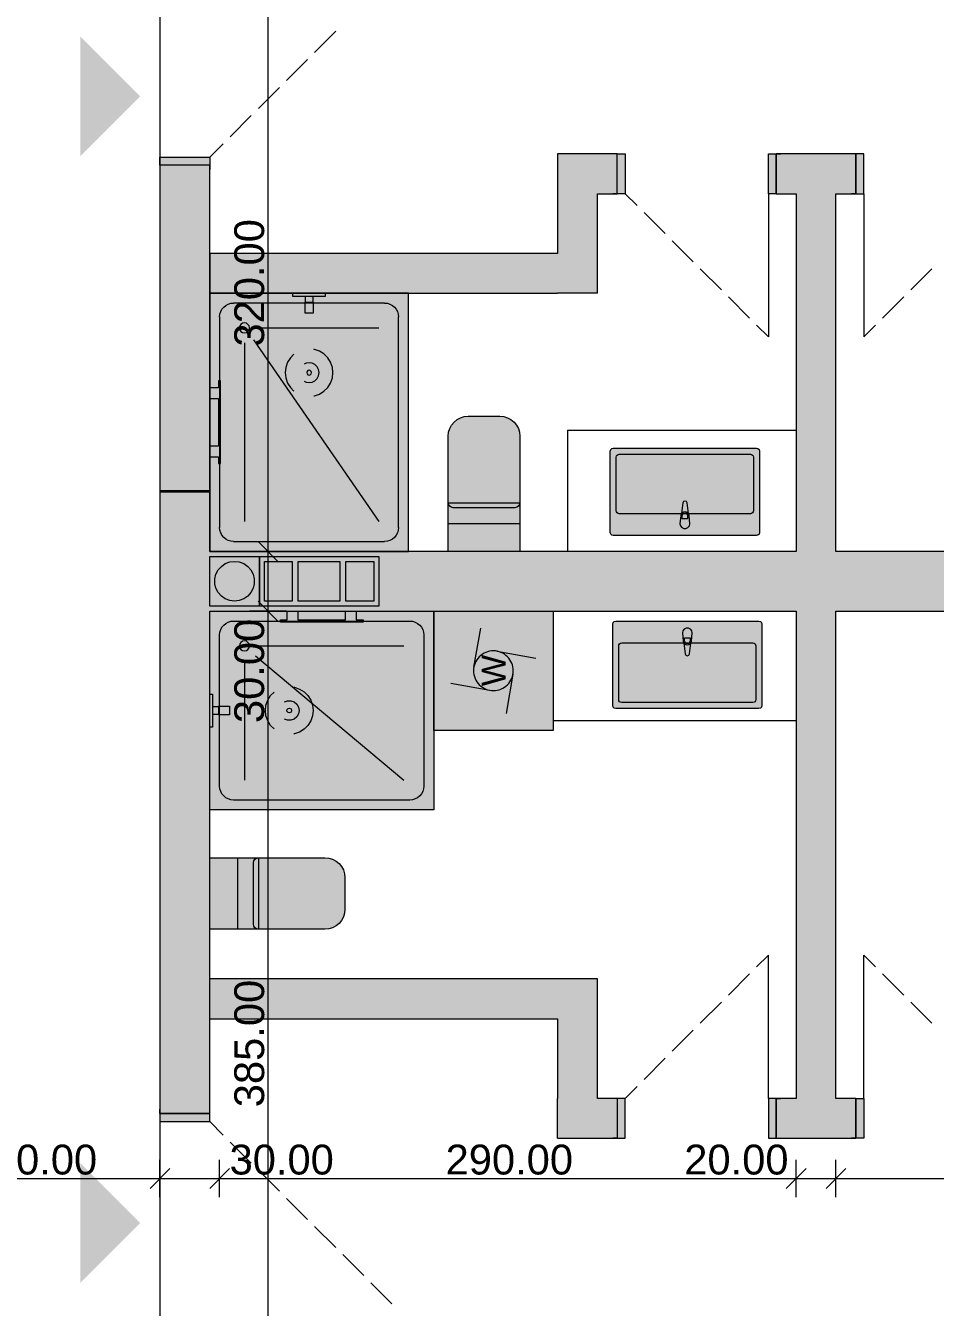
# Model space of a CAD drawing. Header units: millimetres. Extents: x 5493291 to 5652041, y -5155064 to -5098765.
# Drawn here: x 5528928 to 5533504, y -5128443 to -5121997 of the extents above; entities that cross this region are included whole.
import ezdxf

# ---------------------------------------------------------------- set-up
doc = ezdxf.new("R2010")
doc.units = ezdxf.units.MM
doc.header["$MEASUREMENT"] = 0
doc.layers.add('Drawing & Figure', color=7, linetype='Continuous')
doc.layers.add('Drawing & Figure_Pen_No__1', color=7, linetype='Continuous', lineweight=13)
doc.layers.add('Drawing & Figure_Pen_No__101', color=252, linetype='Continuous', lineweight=13)
for name, color, linetype, lineweight, true_color in [('Drawing & Figure_Pen_No__105', 7, 'Continuous', 13, 0xcae6ff), ('Drawing & Figure_Pen_No__145', 7, 'Continuous', 13, 0x0077b0), ('Drawing & Figure_Pen_No__181', 7, 'Continuous', 5, 0x282828), ('Drawing & Figure_Pen_No__61', 7, 'Continuous', 13, 0x6a6a6a)]:
    doc.layers.add(name, color=color, linetype=linetype, lineweight=lineweight, true_color=true_color)
doc.styles.add('GENERATED_STYLE_2', font='arial.ttf')

msp = doc.modelspace()

# ---------------------------------------------------------------- hatches: boundary and pattern name
at = {"layer": 'Drawing & Figure', "linetype": 'Continuous', "lineweight": 0, "true_color": 0x7f7f7f}
msp.add_hatch(color=8, dxfattribs=at).paths.add_polyline_path([(5529853.7, -5122699.4), (5529603.7, -5122699.4), (5529603.7, -5124341.6), (5529853.7, -5124341.6)])
at = {"layer": 'Drawing & Figure', "linetype": 'Continuous', "lineweight": 20}
h = msp.add_hatch(color=6, dxfattribs=at)
h.paths.add_polyline_path([(5529853.7, -5124686.6), (5529853.7, -5124896.6), (5529853.7, -5124916.6), (5530103.7, -5124916.6), (5530103.7, -5124666.6), (5529853.7, -5124666.6)])
h.paths.add_polyline_path([(5529879.5, -5124803.7), (5529879.5, -5124779.6), (5529885.2, -5124756.2), (5529896.4, -5124734.8), (5529912.4, -5124716.8), (5529932.3, -5124703.1), (5529954.8, -5124694.5), (5529978.7, -5124691.6), (5530002.7, -5124694.5), (5530025.2, -5124703.1), (5530045, -5124716.8), (5530061, -5124734.8), (5530072.2, -5124756.2), (5530078, -5124779.6), (5530078, -5124803.7), (5530072.2, -5124827.1), (5530061, -5124848.4), (5530045, -5124866.5), (5530025.2, -5124880.1), (5530002.7, -5124888.7), (5529978.7, -5124891.6), (5529954.8, -5124888.7), (5529932.3, -5124880.1), (5529912.4, -5124866.5), (5529896.4, -5124848.4), (5529885.2, -5124827.1)], flags=0)
h = msp.add_hatch(color=6, dxfattribs=at)
h.paths.add_polyline_path([(5530103.7, -5124666.6), (5530103.7, -5124916.6), (5530703.7, -5124916.6), (5530703.7, -5124666.6), (5530533.7, -5124666.6)])
h.paths.add_polyline_path([(5530128.7, -5124691.6), (5530268.7, -5124691.6), (5530268.7, -5124891.6), (5530128.7, -5124891.6)], flags=0)
h.paths.add_polyline_path([(5530508.8, -5124891.6), (5530298.7, -5124891.6), (5530298.7, -5124691.6), (5530508.8, -5124691.6)], flags=0)
h.paths.add_polyline_path([(5530678.7, -5124891.6), (5530538.8, -5124891.6), (5530538.8, -5124691.6), (5530678.7, -5124691.6)], flags=0)
at = {"layer": 'Drawing & Figure_Pen_No__1', "linetype": 'Continuous', "lineweight": 0, "true_color": 0x000000}
for points in [[(5529203.7, -5122053.1), (5529203.7, -5122653.2), (5529503.7, -5122353.2)], [(5529203.7, -5127718.6), (5529203.7, -5128318.6), (5529503.7, -5128018.6)]]:
    msp.add_hatch(color=18, dxfattribs=at).paths.add_polyline_path(points)
at = {"layer": 'Drawing & Figure_Pen_No__1', "linetype": 'Continuous', "lineweight": 0, "true_color": 0xffffff}
for points in [[(5531803.8, -5122842.5), (5531603.8, -5122642.5), (5531603.8, -5122842.5)], [(5531603.8, -5122642.5), (5531803.8, -5122842.5), (5531803.8, -5122642.5)], [(5531803.8, -5122842.5), (5531903.8, -5122842.5), (5531903.8, -5122642.5), (5531803.8, -5122642.5)], [(5531903.8, -5122642.5), (5531903.8, -5122842.5), (5531943.8, -5122842.5), (5531943.8, -5122642.5)], [(5532703.8, -5122842.5), (5532703.8, -5122642.5), (5532663.8, -5122642.5), (5532663.8, -5122842.5)], [(5532703.8, -5122842.5), (5533103.8, -5122842.5), (5533103.8, -5122642.5), (5532703.8, -5122642.5)], [(5533103.8, -5122842.5), (5533143.8, -5122842.5), (5533143.8, -5122642.5), (5533103.8, -5122642.5)], [(5529603.7, -5122699.4), (5529853.7, -5122699.4), (5529853.7, -5122659.4), (5529603.7, -5122659.4)], [(5531803.8, -5123142.5), (5531803.8, -5122842.5), (5531603.8, -5122842.5), (5531603.8, -5123142.5)], [(5532803.8, -5122842.5), (5532803.8, -5124641.6), (5533003.8, -5124641.6), (5533003.8, -5122842.5)], [(5531603.8, -5123142.5), (5529853.7, -5123142.5), (5529853.7, -5123342.5), (5531603.8, -5123342.5)], [(5531603.8, -5123142.5), (5531603.8, -5123342.5), (5531803.8, -5123342.5)], [(5531803.8, -5123142.5), (5531603.8, -5123142.5), (5531803.8, -5123342.5)], [(5529853.7, -5123342.5), (5529853.7, -5124641.6), (5530853.8, -5124641.6), (5530853.8, -5123342.5)], [(5530270.7, -5123342.5), (5530270.7, -5123357.5), (5530333.7, -5123357.5), (5530333.7, -5123387.5), (5530331.8, -5123387.5), (5530331.8, -5123442.5), (5530375.7, -5123442.5), (5530375.7, -5123387.5), (5530373.7, -5123387.5), (5530373.7, -5123357.5), (5530436.7, -5123357.5), (5530436.7, -5123342.5)], [(5529908.8, -5124200), (5529908.8, -5123784), (5529897.7, -5123784), (5529897.7, -5123819), (5529853.7, -5123819), (5529853.7, -5123872.1), (5529897.7, -5123872.1), (5529897.7, -5124112.1), (5529853.7, -5124112.1), (5529853.7, -5124165.1), (5529897.7, -5124165.1), (5529897.7, -5124200)], [(5531313.8, -5123961.6), (5531153.8, -5123961.6), (5531134.3, -5123963.5), (5531115.5, -5123969.2), (5531098.2, -5123978.4), (5531083.1, -5123990.9), (5531070.6, -5124006), (5531061.4, -5124023.3), (5531055.7, -5124042.1), (5531053.8, -5124061.6), (5531053.8, -5124641.6), (5531413.8, -5124641.6), (5531413.8, -5124061.6), (5531411.9, -5124042.1), (5531406.2, -5124023.3), (5531396.9, -5124006), (5531384.5, -5123990.9), (5531369.3, -5123978.4), (5531352, -5123969.2), (5531333.3, -5123963.5)], [(5532603.9, -5124562.3), (5532611.4, -5124560.3), (5532616.9, -5124554.8), (5532618.9, -5124547.2), (5532618.9, -5124137.3), (5532616.9, -5124129.8), (5532611.4, -5124124.2), (5532603.9, -5124122.3), (5531883.9, -5124122.3), (5531876.4, -5124124.2), (5531870.9, -5124129.8), (5531868.9, -5124137.3), (5531868.9, -5124547.2), (5531870.9, -5124554.8), (5531876.4, -5124560.3), (5531883.9, -5124562.3)], [(5529603.7, -5124337), (5529603.7, -5127468.6), (5529853.7, -5127468.6), (5529853.7, -5124337)], [(5532268.9, -5124502.3), (5532264.9, -5124460.3), (5532261.6, -5124450.8), (5532255, -5124397.8), (5532251.3, -5124390.8), (5532243.9, -5124388), (5532236.5, -5124390.8), (5532232.8, -5124397.8), (5532226.1, -5124450.8), (5532222.9, -5124460.3), (5532218.9, -5124502.3), (5532221.4, -5124513.1), (5532228.3, -5124521.8), (5532238.3, -5124526.6), (5532249.5, -5124526.6), (5532259.5, -5124521.8), (5532266.4, -5124513.1)], [(5534457.2, -5124941.6), (5534457.2, -5124641.6), (5529853.7, -5124641.6), (5529853.7, -5124941.6)], [(5529853.7, -5124941.6), (5529853.7, -5125941.6), (5530980.7, -5125941.6), (5530980.7, -5124941.6)], [(5530625.2, -5124996.6), (5530625.2, -5124985.6), (5530590.2, -5124985.6), (5530590.2, -5124941.6), (5530537.2, -5124941.6), (5530537.2, -5124985.6), (5530297.2, -5124985.6), (5530297.2, -5124941.6), (5530244.2, -5124941.6), (5530244.2, -5124985.6), (5530209.2, -5124985.6), (5530209.2, -5124996.6)], [(5530980.7, -5124941.6), (5530980.7, -5125541.6), (5531580.7, -5125541.6), (5531580.7, -5124941.6)], [(5533003.8, -5127391.9), (5533003.8, -5124941.6), (5532803.8, -5124941.6), (5532803.8, -5127391.9)], [(5531896, -5124991.6), (5531888.6, -5124993.6), (5531883, -5124999.1), (5531881.1, -5125006.6), (5531881.1, -5125416.6), (5531883, -5125424.1), (5531888.6, -5125429.6), (5531896, -5125431.6), (5532616.1, -5125431.6), (5532623.6, -5125429.6), (5532629.1, -5125424.1), (5532631.1, -5125416.6), (5532631.1, -5125006.6), (5532629.1, -5124999.1), (5532623.6, -5124993.6), (5532616.1, -5124991.6)], [(5532231.1, -5125051.6), (5532235, -5125093.6), (5532238.3, -5125103.1), (5532245, -5125156), (5532248.7, -5125163), (5532256.1, -5125165.8), (5532263.4, -5125163), (5532267.2, -5125156), (5532273.8, -5125103.1), (5532277, -5125093.6), (5532281.1, -5125051.6), (5532278.6, -5125040.8), (5532271.6, -5125032.1), (5532261.6, -5125027.2), (5532250.5, -5125027.2), (5532240.5, -5125032.1), (5532233.5, -5125040.8)], [(5529853.7, -5125358.6), (5529853.7, -5125524.6), (5529868.7, -5125524.6), (5529868.7, -5125461.6), (5529898.7, -5125461.6), (5529898.7, -5125463.6), (5529953.7, -5125463.6), (5529953.7, -5125419.6), (5529898.7, -5125419.6), (5529898.7, -5125421.6), (5529868.7, -5125421.6), (5529868.7, -5125358.6)], [(5530533.7, -5126441.6), (5530533.7, -5126281.7), (5530531.8, -5126262.1), (5530526.1, -5126243.4), (5530516.9, -5126226.1), (5530504.4, -5126210.9), (5530489.3, -5126198.5), (5530472, -5126189.2), (5530453.2, -5126183.6), (5530433.7, -5126181.6), (5529853.7, -5126181.6), (5529853.7, -5126541.7), (5530433.7, -5126541.7), (5530453.2, -5126539.8), (5530472, -5126534.1), (5530489.3, -5126524.8), (5530504.4, -5126512.4), (5530516.9, -5126497.2), (5530526.1, -5126479.9), (5530531.8, -5126461.2)], [(5531603.8, -5126791.7), (5529853.7, -5126791.7), (5529853.7, -5126991.7), (5531603.8, -5126991.7)], [(5531603.8, -5126791.7), (5531603.8, -5126991.7), (5531803.8, -5126791.7)], [(5531603.8, -5126991.7), (5531803.8, -5126991.7), (5531803.8, -5126791.7)], [(5531803.8, -5127391.9), (5531803.8, -5126991.7), (5531603.8, -5126991.7), (5531603.8, -5127391.9)], [(5531603.8, -5127391.9), (5531603.8, -5127591.5), (5531803.8, -5127391.9)], [(5531803.8, -5127391.9), (5531603.8, -5127591.5), (5531803.8, -5127591.5)], [(5531803.8, -5127591.5), (5531903.8, -5127591.5), (5531903.8, -5127391.9), (5531803.8, -5127391.9)], [(5531903.8, -5127591.5), (5531943.8, -5127591.5), (5531943.8, -5127391.9), (5531903.8, -5127391.9)], [(5532703.8, -5127391.9), (5532663.8, -5127391.9), (5532663.8, -5127591.5), (5532703.8, -5127591.5)], [(5532703.8, -5127391.9), (5532703.8, -5127591.5), (5533103.8, -5127591.5), (5533103.8, -5127391.9)], [(5533103.8, -5127391.9), (5533103.8, -5127591.5), (5533143.8, -5127591.5), (5533143.8, -5127391.9)], [(5529603.7, -5127468.6), (5529603.7, -5127508.4), (5529853.7, -5127508.4), (5529853.7, -5127468.6)]]:
    msp.add_hatch(color=7, dxfattribs=at).paths.add_polyline_path(points)

# ---------------------------------------------------------------- linework, layer by layer
at = {"layer": 'Drawing & Figure_Pen_No__1', "color": 7, "linetype": 'Continuous', "lineweight": 13}
for points in [[(5529603.7, -5116441.4), (5529603.7, -5128791.4)], [(5529603.7, -5116691.3), (5529603.7, -5128791.4)], [(5530147.1, -5124641.6), (5530147.1, -5121441.5)], [(5531603.8, -5122642.5), (5531603.8, -5122842.5)], [(5531903.8, -5122642.5), (5531603.8, -5122642.5)], [(5531903.8, -5122642.5), (5531881.8, -5122642.5)], [(5531903.8, -5122642.5), (5531881.8, -5122642.5)], [(5531903.8, -5122642.5), (5531881.8, -5122642.5)], [(5531903.8, -5122842.5), (5531903.8, -5122642.5)], [(5531903.8, -5122842.5), (5531903.8, -5122642.5)], [(5531903.8, -5122842.5), (5531903.8, -5122642.5)], [(5532703.8, -5122642.5), (5532725.8, -5122642.5)], [(5532703.8, -5122842.5), (5532703.8, -5122642.5)], [(5533103.8, -5122642.5), (5532703.8, -5122642.5)], [(5532703.8, -5122842.5), (5532703.8, -5122642.5)], [(5532703.8, -5122842.5), (5532703.8, -5122642.5)], [(5532703.8, -5122642.5), (5532725.8, -5122642.5)], [(5532703.8, -5122642.5), (5532725.8, -5122642.5)], [(5533103.8, -5122642.5), (5533081.8, -5122642.5)], [(5533103.8, -5122642.5), (5533081.8, -5122642.5)], [(5533103.8, -5122642.5), (5533081.8, -5122642.5)], [(5533103.8, -5122842.5), (5533103.8, -5122642.5)], [(5533103.8, -5122842.5), (5533103.8, -5122642.5)], [(5533103.8, -5122842.5), (5533103.8, -5122642.5)], [(5529603.7, -5122699.4), (5529603.7, -5122721.3)], [(5529853.7, -5122699.4), (5529603.7, -5122699.4)], [(5529603.7, -5122699.4), (5529603.7, -5124341.6)], [(5529853.7, -5122699.4), (5529603.7, -5122699.4)], [(5529853.7, -5122699.4), (5529603.7, -5122699.4)], [(5529603.7, -5122699.4), (5529603.7, -5122721.3)], [(5529603.7, -5122699.4), (5529603.7, -5122721.3)], [(5529853.7, -5122699.4), (5529853.7, -5122721.3)], [(5529853.7, -5124341.6), (5529853.7, -5122699.4)], [(5529853.7, -5122699.4), (5529853.7, -5122721.3)], [(5529853.7, -5122699.4), (5529853.7, -5122721.3)], [(5531603.8, -5122842.5), (5531603.8, -5123142.5)], [(5531803.8, -5122842.5), (5531903.8, -5122842.5)], [(5531803.8, -5123342.5), (5531803.8, -5122842.5)], [(5531903.8, -5122842.5), (5531881.8, -5122842.5)], [(5531903.8, -5122842.5), (5531881.8, -5122842.5)], [(5531903.8, -5122842.5), (5531881.8, -5122842.5)], [(5532703.8, -5122842.5), (5532725.8, -5122842.5)], [(5532703.8, -5122842.5), (5532803.8, -5122842.5)], [(5532703.8, -5122842.5), (5532725.8, -5122842.5)], [(5532703.8, -5122842.5), (5532725.8, -5122842.5)], [(5532803.8, -5122842.5), (5532803.8, -5124641.6)], [(5533003.8, -5122842.5), (5533103.8, -5122842.5)], [(5533003.8, -5124641.6), (5533003.8, -5122842.5)], [(5533103.8, -5122842.5), (5533081.8, -5122842.5)], [(5533103.8, -5122842.5), (5533081.8, -5122842.5)], [(5533103.8, -5122842.5), (5533081.8, -5122842.5)], [(5531603.8, -5123142.5), (5529853.7, -5123142.5)], [(5529853.7, -5123142.5), (5529853.7, -5123342.5)], [(5529853.7, -5123342.5), (5531603.8, -5123342.5)], [(5531803.8, -5123342.5), (5531603.8, -5123342.5)], [(5529603.7, -5124337), (5529603.7, -5127468.6)], [(5529853.7, -5124337), (5529603.7, -5124337)], [(5529603.7, -5124341.6), (5529853.7, -5124341.6)], [(5529853.7, -5124641.6), (5529853.7, -5124337)], [(5532803.8, -5124641.6), (5529853.7, -5124641.6)], [(5530240.9, -5124641.6), (5530053.4, -5124641.6)], [(5530147.1, -5124941.6), (5530147.1, -5124641.6)], [(5534457.2, -5124641.6), (5533003.8, -5124641.6)], [(5529853.7, -5124666.6), (5530103.7, -5124666.6)], [(5529853.7, -5124686.6), (5529853.7, -5124666.6)], [(5529853.7, -5124896.6), (5529853.7, -5124686.6)], [(5529896.4, -5124734.8), (5529912.4, -5124716.8)], [(5529912.4, -5124716.8), (5529932.3, -5124703.1)], [(5529932.3, -5124703.1), (5529954.8, -5124694.5)], [(5529954.8, -5124694.5), (5529978.7, -5124691.6)], [(5529978.7, -5124691.6), (5530002.7, -5124694.5)], [(5530002.7, -5124694.5), (5530025.2, -5124703.1)], [(5530025.2, -5124703.1), (5530045, -5124716.8)], [(5530045, -5124716.8), (5530061, -5124734.8)], [(5530103.7, -5124666.6), (5530103.7, -5124916.6)], [(5530103.7, -5124666.6), (5530533.7, -5124666.6)], [(5530103.7, -5124916.6), (5530103.7, -5124666.6)], [(5530128.7, -5124691.6), (5530268.7, -5124691.6)], [(5530128.7, -5124891.6), (5530128.7, -5124691.6)], [(5530268.7, -5124691.6), (5530268.7, -5124891.6)], [(5530298.7, -5124891.6), (5530298.7, -5124691.6)], [(5530298.7, -5124691.6), (5530508.8, -5124691.6)], [(5530508.8, -5124691.6), (5530508.8, -5124891.6)], [(5530533.7, -5124666.6), (5530703.7, -5124666.6)], [(5530538.8, -5124891.6), (5530538.8, -5124691.6)], [(5530538.8, -5124691.6), (5530678.7, -5124691.6)], [(5530678.7, -5124691.6), (5530678.7, -5124891.6)], [(5530703.7, -5124666.6), (5530703.7, -5124916.6)], [(5529879.5, -5124779.6), (5529885.2, -5124756.2)], [(5529879.5, -5124803.7), (5529879.5, -5124779.6)], [(5529885.2, -5124756.2), (5529896.4, -5124734.8)], [(5530061, -5124734.8), (5530072.2, -5124756.2)], [(5530072.2, -5124756.2), (5530078, -5124779.6)], [(5530078, -5124779.6), (5530078, -5124803.7)], [(5529885.2, -5124827.1), (5529879.5, -5124803.7)], [(5529896.4, -5124848.4), (5529885.2, -5124827.1)], [(5529912.4, -5124866.5), (5529896.4, -5124848.4)], [(5530061, -5124848.4), (5530045, -5124866.5)], [(5530072.2, -5124827.1), (5530061, -5124848.4)], [(5530078, -5124803.7), (5530072.2, -5124827.1)], [(5529853.7, -5124916.6), (5529853.7, -5124896.6)], [(5529932.3, -5124880.1), (5529912.4, -5124866.5)], [(5529954.8, -5124888.7), (5529932.3, -5124880.1)], [(5529978.7, -5124891.6), (5529954.8, -5124888.7)], [(5530002.7, -5124888.7), (5529978.7, -5124891.6)], [(5530025.2, -5124880.1), (5530002.7, -5124888.7)], [(5530045, -5124866.5), (5530025.2, -5124880.1)], [(5530268.7, -5124891.6), (5530128.7, -5124891.6)], [(5530508.8, -5124891.6), (5530298.7, -5124891.6)], [(5530678.7, -5124891.6), (5530538.8, -5124891.6)], [(5530103.7, -5124916.6), (5529853.7, -5124916.6)], [(5529853.7, -5127468.6), (5529853.7, -5124941.6)], [(5529853.7, -5124941.6), (5532803.8, -5124941.6)], [(5530240.9, -5124941.6), (5530053.4, -5124941.6)], [(5530703.7, -5124916.6), (5530103.7, -5124916.6)], [(5530147.1, -5128791.4), (5530147.1, -5124941.6)], [(5532803.8, -5124941.6), (5532803.8, -5127391.9)], [(5533003.8, -5124941.6), (5534457.2, -5124941.6)], [(5533003.8, -5127391.9), (5533003.8, -5124941.6)], [(5531603.8, -5126791.7), (5529853.7, -5126791.7)], [(5529853.7, -5126991.7), (5529853.7, -5126791.7)], [(5531803.8, -5126791.7), (5531603.8, -5126791.7)], [(5531803.8, -5127391.9), (5531803.8, -5126791.7)], [(5529853.7, -5126991.7), (5531603.8, -5126991.7)], [(5531603.8, -5126991.7), (5531603.8, -5127391.9)], [(5531603.8, -5127591.5), (5531603.8, -5127391.9)], [(5531903.8, -5127391.9), (5531803.8, -5127391.9)], [(5531903.8, -5127391.9), (5531881.8, -5127391.9)], [(5531903.8, -5127391.9), (5531881.8, -5127391.9)], [(5531903.8, -5127391.9), (5531881.8, -5127391.9)], [(5531903.8, -5127391.9), (5531903.8, -5127591.5)], [(5531903.8, -5127391.9), (5531903.8, -5127591.5)], [(5531903.8, -5127391.9), (5531903.8, -5127591.5)], [(5532703.8, -5127391.9), (5532725.8, -5127391.9)], [(5532703.8, -5127391.9), (5532703.8, -5127591.5)], [(5532803.8, -5127391.9), (5532703.8, -5127391.9)], [(5532703.8, -5127391.9), (5532703.8, -5127591.5)], [(5532703.8, -5127391.9), (5532703.8, -5127591.5)], [(5532703.8, -5127391.9), (5532725.8, -5127391.9)], [(5532703.8, -5127391.9), (5532725.8, -5127391.9)], [(5533103.8, -5127391.9), (5533003.8, -5127391.9)], [(5533103.8, -5127391.9), (5533081.8, -5127391.9)], [(5533103.8, -5127391.9), (5533081.8, -5127391.9)], [(5533103.8, -5127391.9), (5533081.8, -5127391.9)], [(5533103.8, -5127391.9), (5533103.8, -5127591.5)], [(5533103.8, -5127391.9), (5533103.8, -5127591.5)], [(5533103.8, -5127391.9), (5533103.8, -5127591.5)], [(5529603.7, -5127468.6), (5529603.7, -5127446.6)], [(5529603.7, -5127468.6), (5529603.7, -5127446.6)], [(5529603.7, -5127468.6), (5529603.7, -5127446.6)], [(5529603.7, -5127468.6), (5529853.7, -5127468.6)], [(5529603.7, -5127468.6), (5529853.7, -5127468.6)], [(5529603.7, -5127468.6), (5529853.7, -5127468.6)], [(5529853.7, -5127468.6), (5529853.7, -5127446.6)], [(5529853.7, -5127468.6), (5529853.7, -5127446.6)], [(5529853.7, -5127468.6), (5529853.7, -5127446.6)], [(5531603.8, -5127591.5), (5531903.8, -5127591.5)], [(5531903.8, -5127591.5), (5531881.8, -5127591.5)], [(5531903.8, -5127591.5), (5531881.8, -5127591.5)], [(5531903.8, -5127591.5), (5531881.8, -5127591.5)], [(5532703.8, -5127591.5), (5532725.8, -5127591.5)], [(5532703.8, -5127591.5), (5533103.8, -5127591.5)], [(5532703.8, -5127591.5), (5532725.8, -5127591.5)], [(5532703.8, -5127591.5), (5532725.8, -5127591.5)], [(5533103.8, -5127591.5), (5533081.8, -5127591.5)], [(5533103.8, -5127591.5), (5533081.8, -5127591.5)], [(5533103.8, -5127591.5), (5533081.8, -5127591.5)], [(5529603.7, -5127888.5), (5529603.7, -5127700.8)], [(5529903.7, -5127888.5), (5529903.7, -5127700.8)], [(5532803.8, -5127888.5), (5532803.8, -5127700.8)], [(5533003.8, -5127888.5), (5533003.8, -5127700.8)], [(5527803.7, -5127794.7), (5529603.7, -5127794.7)], [(5529603.7, -5127794.7), (5529903.7, -5127794.7)], [(5529903.7, -5127794.7), (5532803.8, -5127794.7)], [(5532803.8, -5127794.7), (5533003.8, -5127794.7)], [(5533003.8, -5127794.7), (5535853.9, -5127794.7)]]:
    msp.add_lwpolyline(points, dxfattribs=at)
at = {"layer": 'Drawing & Figure_Pen_No__101', "color": 252, "linetype": 'Continuous', "lineweight": 13}
for points in [[(5529853.7, -5123342.5), (5529853.7, -5124641.6)], [(5530853.8, -5123342.5), (5529853.7, -5123342.5)], [(5530270.7, -5123342.5), (5530270.7, -5123357.5)], [(5530436.7, -5123342.5), (5530270.7, -5123342.5)], [(5530270.7, -5123357.5), (5530333.7, -5123357.5)], [(5530333.7, -5123357.5), (5530333.7, -5123387.5)], [(5530333.7, -5123357.5), (5530373.7, -5123357.5)], [(5530373.7, -5123387.5), (5530373.7, -5123357.5)], [(5530373.7, -5123357.5), (5530436.7, -5123357.5)], [(5530436.7, -5123357.5), (5530436.7, -5123342.5)], [(5530853.8, -5124641.6), (5530853.8, -5123342.5)], [(5530733.7, -5123392.5), (5529973.7, -5123392.5)], [(5530333.7, -5123387.5), (5530331.8, -5123387.5)], [(5530331.8, -5123387.5), (5530331.8, -5123442.5)], [(5530333.7, -5123387.5), (5530373.7, -5123387.5)], [(5530375.7, -5123387.5), (5530373.7, -5123387.5)], [(5530375.7, -5123442.5), (5530375.7, -5123387.5)], [(5529903.7, -5123462.5), (5529903.7, -5124521.6)], [(5530331.8, -5123442.5), (5530375.7, -5123442.5)], [(5530803.8, -5124521.6), (5530803.8, -5123462.5)], [(5530103.7, -5123517.5), (5530703.7, -5123517.5)], [(5530028.7, -5123592.5), (5530028.7, -5124491.6)], [(5530074.5, -5123577), (5530703.7, -5124491.6)], [(5530259.9, -5123667.7), (5530245.6, -5123690.5)], [(5530277.8, -5123649.9), (5530259.9, -5123667.7)], [(5530380.5, -5123625.6), (5530377.1, -5123625.1)], [(5530405.8, -5123634.4), (5530380.5, -5123625.6)], [(5530428.6, -5123648.7), (5530405.8, -5123634.4)], [(5530447.6, -5123667.7), (5530428.6, -5123648.7)], [(5530461.8, -5123690.5), (5530447.6, -5123667.7)], [(5530236.8, -5123715.9), (5530233.7, -5123742.5)], [(5530233.7, -5123742.5), (5530236.8, -5123769.3)], [(5530245.6, -5123690.5), (5530236.8, -5123715.9)], [(5530338.3, -5123695), (5530329.7, -5123699.3)], [(5530353.7, -5123692.5), (5530338.3, -5123695)], [(5530343.3, -5123736.5), (5530341.7, -5123742.5)], [(5530341.7, -5123742.5), (5530343.3, -5123748.5)], [(5530347.7, -5123732.1), (5530343.3, -5123736.5)], [(5530343.3, -5123748.5), (5530347.7, -5123752.9)], [(5530353.7, -5123730.5), (5530347.7, -5123732.1)], [(5530369.2, -5123695), (5530353.7, -5123692.5)], [(5530359.7, -5123732.1), (5530353.7, -5123730.5)], [(5530364.1, -5123736.5), (5530359.7, -5123732.1)], [(5530359.7, -5123752.9), (5530364.1, -5123748.5)], [(5530365.7, -5123742.5), (5530364.1, -5123736.5)], [(5530364.1, -5123748.5), (5530365.7, -5123742.5)], [(5530383.1, -5123702.1), (5530369.2, -5123695)], [(5530394.2, -5123713.1), (5530383.1, -5123702.1)], [(5530401.3, -5123727.1), (5530394.2, -5123713.1)], [(5530403.7, -5123742.5), (5530401.3, -5123727.1)], [(5530401.3, -5123758), (5530403.7, -5123742.5)], [(5530470.8, -5123715.9), (5530461.8, -5123690.5)], [(5530473.7, -5123742.5), (5530470.8, -5123715.9)], [(5530470.8, -5123769.3), (5530473.7, -5123742.5)], [(5529908.8, -5123784), (5529897.7, -5123784)], [(5529897.7, -5123784), (5529897.7, -5123819)], [(5529908.8, -5124200), (5529908.8, -5123784)], [(5530236.8, -5123769.3), (5530245.6, -5123794.6)], [(5530245.6, -5123794.6), (5530259.9, -5123817.4)], [(5530259.9, -5123817.4), (5530277.8, -5123835.2)], [(5530329.7, -5123785.7), (5530338.3, -5123790.1)], [(5530338.3, -5123790.1), (5530353.7, -5123792.5)], [(5530347.7, -5123752.9), (5530353.7, -5123754.5)], [(5530353.7, -5123754.5), (5530359.7, -5123752.9)], [(5530353.7, -5123792.5), (5530369.2, -5123790.1)], [(5530369.2, -5123790.1), (5530383.1, -5123783)], [(5530383.1, -5123783), (5530394.2, -5123771.9)], [(5530394.2, -5123771.9), (5530401.3, -5123758)], [(5530428.6, -5123836.4), (5530447.6, -5123817.4)], [(5530447.6, -5123817.4), (5530461.8, -5123794.6)], [(5530461.8, -5123794.6), (5530470.8, -5123769.3)], [(5529897.7, -5123819), (5529853.7, -5123819)], [(5529853.7, -5123819), (5529853.7, -5123872.1)], [(5529853.7, -5123872.1), (5529897.7, -5123872.1)], [(5529897.7, -5123872.1), (5529897.7, -5124112.1)], [(5530377.1, -5123859.9), (5530380.5, -5123859.5)], [(5530380.5, -5123859.5), (5530405.8, -5123850.6)], [(5530405.8, -5123850.6), (5530428.6, -5123836.4)], [(5531061.4, -5124023.3), (5531070.6, -5124006)], [(5531070.6, -5124006), (5531083.1, -5123990.9)], [(5531083.1, -5123990.9), (5531098.2, -5123978.4)], [(5531098.2, -5123978.4), (5531115.5, -5123969.2)], [(5531115.5, -5123969.2), (5531134.3, -5123963.5)], [(5531134.3, -5123963.5), (5531153.8, -5123961.6)], [(5531153.8, -5123961.6), (5531313.8, -5123961.6)], [(5531313.8, -5123961.6), (5531333.3, -5123963.5)], [(5531333.3, -5123963.5), (5531352, -5123969.2)], [(5531352, -5123969.2), (5531369.3, -5123978.4)], [(5531369.3, -5123978.4), (5531384.5, -5123990.9)], [(5531384.5, -5123990.9), (5531396.9, -5124006)], [(5531396.9, -5124006), (5531406.2, -5124023.3)], [(5531053.8, -5124061.6), (5531055.7, -5124042.1)], [(5531053.8, -5124641.6), (5531053.8, -5124061.6)], [(5531055.7, -5124042.1), (5531061.4, -5124023.3)], [(5531406.2, -5124023.3), (5531411.9, -5124042.1)], [(5531411.9, -5124042.1), (5531413.8, -5124061.6)], [(5531413.8, -5124061.6), (5531413.8, -5124641.6)], [(5531653.8, -5124031), (5532803.8, -5124031)], [(5531653.8, -5124031), (5531653.8, -5124641.6)], [(5529897.7, -5124112.1), (5529853.7, -5124112.1)], [(5529853.7, -5124112.1), (5529853.7, -5124165.1)], [(5531868.9, -5124137.3), (5531870.9, -5124129.8)], [(5531868.9, -5124547.2), (5531868.9, -5124137.3)], [(5531870.9, -5124129.8), (5531876.4, -5124124.2)], [(5531876.4, -5124124.2), (5531883.9, -5124122.2)], [(5531883.9, -5124122.2), (5532603.9, -5124122.2)], [(5532603.9, -5124122.2), (5532611.4, -5124124.2)], [(5532611.4, -5124124.2), (5532616.9, -5124129.8)], [(5532616.9, -5124129.8), (5532618.9, -5124137.3)], [(5532618.9, -5124137.3), (5532618.9, -5124547.2)], [(5529853.7, -5124165.1), (5529897.7, -5124165.1)], [(5529897.7, -5124165.1), (5529897.7, -5124200)], [(5529897.7, -5124200), (5529908.8, -5124200)], [(5531898.9, -5124437.3), (5531898.9, -5124167.2)], [(5531913.9, -5124152.3), (5532573.9, -5124152.3)], [(5532588.9, -5124167.2), (5532588.9, -5124437.3)], [(5531053.8, -5124396.6), (5531413.8, -5124396.6)], [(5532236.5, -5124390.8), (5532232.8, -5124397.8)], [(5532243.9, -5124388), (5532236.5, -5124390.8)], [(5532251.3, -5124390.8), (5532243.9, -5124388)], [(5532255, -5124397.8), (5532251.3, -5124390.8)], [(5531233.8, -5124421.6), (5531078.7, -5124421.6)], [(5531388.7, -5124421.6), (5531233.8, -5124421.6)], [(5532573.9, -5124452.3), (5531913.9, -5124452.3)], [(5532222.9, -5124460.3), (5532218.9, -5124502.3)], [(5532226.1, -5124450.8), (5532222.9, -5124460.3)], [(5532232.8, -5124397.8), (5532226.1, -5124450.8)], [(5532261.6, -5124450.8), (5532255, -5124397.8)], [(5532264.9, -5124460.3), (5532261.6, -5124450.8)], [(5532268.9, -5124502.3), (5532264.9, -5124460.3)], [(5531053.8, -5124501.6), (5531413.8, -5124501.6)], [(5532218.9, -5124502.3), (5532221.4, -5124513.1)], [(5532221.4, -5124513.1), (5532228.3, -5124521.8)], [(5532228.3, -5124521.8), (5532238.3, -5124526.6)], [(5532230.3, -5124477.3), (5532230.3, -5124462.5)], [(5532257.5, -5124477.3), (5532230.3, -5124477.3)], [(5532249.5, -5124526.6), (5532259.5, -5124521.8)], [(5532257.5, -5124462.5), (5532257.5, -5124477.3)], [(5532259.5, -5124521.8), (5532266.4, -5124513.1)], [(5532266.4, -5124513.1), (5532268.9, -5124502.3)], [(5531870.9, -5124554.8), (5531868.9, -5124547.2)], [(5531876.4, -5124560.3), (5531870.9, -5124554.8)], [(5531883.9, -5124562.3), (5531876.4, -5124560.3)], [(5532603.9, -5124562.3), (5531883.9, -5124562.3)], [(5532238.3, -5124526.6), (5532249.5, -5124526.6)], [(5532611.4, -5124560.3), (5532603.9, -5124562.3)], [(5532616.9, -5124554.8), (5532611.4, -5124560.3)], [(5532618.9, -5124547.2), (5532616.9, -5124554.8)], [(5529853.7, -5124641.6), (5530853.8, -5124641.6)], [(5529973.7, -5124591.6), (5530733.7, -5124591.6)], [(5531413.8, -5124641.6), (5531053.8, -5124641.6)], [(5529853.7, -5124941.6), (5530980.7, -5124941.6)], [(5529853.7, -5125941.6), (5529853.7, -5124941.6)], [(5530244.2, -5124985.6), (5530244.2, -5124941.6)], [(5530244.2, -5124941.6), (5530297.2, -5124941.6)], [(5530297.2, -5124941.6), (5530297.2, -5124985.6)], [(5530537.2, -5124985.6), (5530537.2, -5124941.6)], [(5530537.2, -5124941.6), (5530590.2, -5124941.6)], [(5530590.2, -5124941.6), (5530590.2, -5124985.6)], [(5530980.7, -5124941.6), (5530980.7, -5125941.6)], [(5530980.7, -5124941.6), (5531580.7, -5124941.6)], [(5530980.7, -5125541.6), (5530980.7, -5124941.6)], [(5531580.7, -5124941.6), (5531580.7, -5125541.6)], [(5529973.7, -5124991.6), (5530860.7, -5124991.6)], [(5530209.2, -5124996.6), (5530209.2, -5124985.6)], [(5530209.2, -5124985.6), (5530244.2, -5124985.6)], [(5530625.2, -5124996.6), (5530209.2, -5124996.6)], [(5530297.2, -5124985.6), (5530537.2, -5124985.6)], [(5530590.2, -5124985.6), (5530625.2, -5124985.6)], [(5530625.2, -5124985.6), (5530625.2, -5124996.6)], [(5531881.1, -5125006.6), (5531883, -5124999.1)], [(5531881.1, -5125416.6), (5531881.1, -5125006.6)], [(5531883, -5124999.1), (5531888.6, -5124993.6)], [(5531888.6, -5124993.6), (5531896, -5124991.6)], [(5531896, -5124991.6), (5532616.1, -5124991.6)], [(5532233.6, -5125040.8), (5532231.1, -5125051.6)], [(5532240.5, -5125032.1), (5532233.6, -5125040.8)], [(5532250.5, -5125027.2), (5532240.5, -5125032.1)], [(5532261.6, -5125027.2), (5532250.5, -5125027.2)], [(5532271.6, -5125032.1), (5532261.6, -5125027.2)], [(5532278.6, -5125040.8), (5532271.6, -5125032.1)], [(5532281.1, -5125051.6), (5532278.6, -5125040.8)], [(5532616.1, -5124991.6), (5532623.6, -5124993.6)], [(5532623.6, -5124993.6), (5532629.1, -5124999.1)], [(5532629.1, -5124999.1), (5532631.1, -5125006.6)], [(5532631.1, -5125006.6), (5532631.1, -5125416.6)], [(5529903.7, -5125821.7), (5529903.7, -5125061.6)], [(5530930.7, -5125061.6), (5530930.7, -5125821.7)], [(5531926, -5125101.6), (5532586.1, -5125101.6)], [(5532231.1, -5125051.6), (5532235, -5125093.6)], [(5532235, -5125093.6), (5532238.3, -5125103.1)], [(5532238.3, -5125103.1), (5532245, -5125156)], [(5532242.5, -5125091.4), (5532242.5, -5125076.5)], [(5532242.5, -5125076.5), (5532269.7, -5125076.5)], [(5532267.2, -5125156), (5532273.8, -5125103.1)], [(5532269.7, -5125076.5), (5532269.7, -5125091.4)], [(5532273.8, -5125103.1), (5532277, -5125093.6)], [(5532277, -5125093.6), (5532281.1, -5125051.6)], [(5530084.8, -5125166.4), (5530830.7, -5125791.7)], [(5530103.7, -5125116.6), (5530830.7, -5125116.6)], [(5531911.1, -5125386.6), (5531911.1, -5125116.6)], [(5532245, -5125156), (5532248.7, -5125163)], [(5532248.7, -5125163), (5532256.1, -5125165.8)], [(5532256.1, -5125165.8), (5532263.4, -5125163)], [(5532263.4, -5125163), (5532267.2, -5125156)], [(5532601.1, -5125116.6), (5532601.1, -5125386.6)], [(5530028.7, -5125191.6), (5530028.7, -5125791.7)], [(5529853.7, -5125358.6), (5529868.7, -5125358.6)], [(5529853.7, -5125524.6), (5529853.7, -5125358.6)], [(5529868.7, -5125358.6), (5529868.7, -5125421.6)], [(5530159.9, -5125366.8), (5530177.7, -5125349)], [(5530277.2, -5125324.3), (5530280.4, -5125324.6)], [(5530280.4, -5125324.6), (5530305.8, -5125333.5)], [(5530305.8, -5125333.5), (5530328.5, -5125347.8)], [(5530328.5, -5125347.8), (5530347.6, -5125366.8)], [(5529868.7, -5125421.6), (5529898.7, -5125421.6)], [(5529868.7, -5125421.6), (5529868.7, -5125461.6)], [(5529898.7, -5125421.6), (5529898.7, -5125419.6)], [(5529898.7, -5125419.6), (5529953.7, -5125419.6)], [(5529898.7, -5125421.6), (5529898.7, -5125461.6)], [(5529953.7, -5125419.6), (5529953.7, -5125463.6)], [(5530133.7, -5125441.6), (5530136.7, -5125414.9)], [(5530136.7, -5125414.9), (5530145.6, -5125389.6)], [(5530145.6, -5125389.6), (5530159.9, -5125366.8)], [(5530229.5, -5125398.1), (5530245, -5125392.4)], [(5530245, -5125392.4), (5530262.4, -5125392.4)], [(5530262.4, -5125392.4), (5530278.7, -5125398.3)], [(5530278.7, -5125398.3), (5530292, -5125409.5)], [(5530292, -5125409.5), (5530300.7, -5125424.5)], [(5530300.7, -5125424.5), (5530303.7, -5125441.6)], [(5530347.6, -5125366.8), (5530361.9, -5125389.6)], [(5530361.9, -5125389.6), (5530370.7, -5125414.9)], [(5530370.7, -5125414.9), (5530373.7, -5125441.6)], [(5531883, -5125424.1), (5531881.1, -5125416.6)], [(5531888.6, -5125429.6), (5531883, -5125424.1)], [(5532586.1, -5125401.6), (5531926, -5125401.6)], [(5532629.1, -5125424.1), (5532623.6, -5125429.6)], [(5532631.1, -5125416.6), (5532629.1, -5125424.1)], [(5529898.7, -5125461.6), (5529868.7, -5125461.6)], [(5529868.7, -5125461.6), (5529868.7, -5125524.6)], [(5529898.7, -5125463.6), (5529898.7, -5125461.6)], [(5529953.7, -5125463.6), (5529898.7, -5125463.6)], [(5530136.7, -5125468.3), (5530133.7, -5125441.6)], [(5530145.6, -5125493.7), (5530136.7, -5125468.3)], [(5530245, -5125490.8), (5530229.5, -5125485.2)], [(5530242.5, -5125437.5), (5530247.8, -5125431.2)], [(5530242.5, -5125445.7), (5530242.5, -5125437.5)], [(5530247.8, -5125452), (5530242.5, -5125445.7)], [(5530262.4, -5125490.8), (5530245, -5125490.8)], [(5530247.8, -5125431.2), (5530255.8, -5125429.8)], [(5530255.8, -5125453.4), (5530247.8, -5125452)], [(5530255.8, -5125429.8), (5530262.9, -5125433.9)], [(5530262.9, -5125449.3), (5530255.8, -5125453.4)], [(5530278.7, -5125484.9), (5530262.4, -5125490.8)], [(5530262.9, -5125433.9), (5530265.8, -5125441.6)], [(5530265.8, -5125441.6), (5530262.9, -5125449.3)], [(5530292, -5125473.7), (5530278.7, -5125484.9)], [(5530300.7, -5125458.7), (5530292, -5125473.7)], [(5530303.7, -5125441.6), (5530300.7, -5125458.7)], [(5530370.7, -5125468.3), (5530361.9, -5125493.7)], [(5530373.7, -5125441.6), (5530370.7, -5125468.3)], [(5531580.7, -5125491.6), (5532803.8, -5125491.6)], [(5531896, -5125431.6), (5531888.6, -5125429.6)], [(5532616.1, -5125431.6), (5531896, -5125431.6)], [(5532623.6, -5125429.6), (5532616.1, -5125431.6)], [(5529868.7, -5125524.6), (5529853.7, -5125524.6)], [(5530159.9, -5125516.4), (5530145.6, -5125493.7)], [(5530177.7, -5125534.3), (5530159.9, -5125516.4)], [(5530305.8, -5125549.8), (5530280.4, -5125558.6)], [(5530328.5, -5125535.5), (5530305.8, -5125549.8)], [(5530347.6, -5125516.4), (5530328.5, -5125535.5)], [(5530361.9, -5125493.7), (5530347.6, -5125516.4)], [(5531580.7, -5125541.6), (5530980.7, -5125541.6)], [(5530280.4, -5125558.6), (5530277.2, -5125559)], [(5530980.7, -5125941.6), (5529853.7, -5125941.6)], [(5530860.7, -5125891.6), (5529973.7, -5125891.6)], [(5529853.7, -5126541.7), (5529853.7, -5126181.6)], [(5529853.7, -5126181.6), (5530433.7, -5126181.6)], [(5529993.8, -5126181.6), (5529993.8, -5126541.7)], [(5530098.7, -5126181.6), (5530098.7, -5126541.7)], [(5530433.7, -5126181.6), (5530453.2, -5126183.6)], [(5530453.2, -5126183.6), (5530472, -5126189.2)], [(5530472, -5126189.2), (5530489.3, -5126198.5)], [(5530489.3, -5126198.5), (5530504.4, -5126210.9)], [(5530073.7, -5126361.7), (5530073.7, -5126206.6)], [(5530504.4, -5126210.9), (5530516.9, -5126226.1)], [(5530516.9, -5126226.1), (5530526.1, -5126243.4)], [(5530526.1, -5126243.4), (5530531.8, -5126262.1)], [(5530531.8, -5126262.1), (5530533.7, -5126281.7)], [(5530533.7, -5126281.7), (5530533.7, -5126441.6)], [(5530073.7, -5126516.7), (5530073.7, -5126361.7)], [(5530533.7, -5126441.6), (5530531.8, -5126461.2)], [(5530504.4, -5126512.4), (5530489.3, -5126524.8)], [(5530516.9, -5126497.2), (5530504.4, -5126512.4)], [(5530526.1, -5126479.9), (5530516.9, -5126497.2)], [(5530531.8, -5126461.2), (5530526.1, -5126479.9)], [(5530433.7, -5126541.7), (5529853.7, -5126541.7)], [(5530453.2, -5126539.8), (5530433.7, -5126541.7)], [(5530472, -5126534.1), (5530453.2, -5126539.8)], [(5530489.3, -5126524.8), (5530472, -5126534.1)]]:
    msp.add_lwpolyline(points, dxfattribs=at)
for points in [[(5529903.7, -5123462.5, -0.414214), (5529973.7, -5123392.5)], [(5530733.7, -5123392.5, -0.414214), (5530803.8, -5123462.5)], [(5531898.9, -5124167.2, -0.413737), (5531913.9, -5124152.3)], [(5532573.9, -5124152.3, -0.413739), (5532588.9, -5124167.2)], [(5531078.7, -5124421.6, -0.413738), (5531053.8, -5124396.6)], [(5531413.8, -5124396.6, -0.413739), (5531388.7, -5124421.6)], [(5531913.9, -5124452.3, -0.413737), (5531898.9, -5124437.3)], [(5532226.1, -5124450.8, -0.252942), (5532243.9, -5124441.2, -0.254795), (5532261.6, -5124450.8)], [(5532230.3, -5124462.5, -0.413739), (5532243.9, -5124448.9, -0.413735), (5532257.5, -5124462.5)], [(5532588.9, -5124437.3, -0.413739), (5532573.9, -5124452.3)], [(5529973.7, -5124591.6, -0.414214), (5529903.7, -5124521.6)], [(5530803.8, -5124521.6, -0.414214), (5530733.7, -5124591.6)], [(5529903.7, -5125061.6, -0.414214), (5529973.7, -5124991.6)], [(5530860.7, -5124991.6, -0.414214), (5530930.7, -5125061.6)], [(5531911.1, -5125116.6, -0.413735), (5531926, -5125101.6)], [(5532273.8, -5125103.1, -0.255983), (5532256.1, -5125112.7, -0.25414), (5532238.3, -5125103.1)], [(5532269.7, -5125091.4, -0.413739), (5532256.1, -5125105, -0.413743), (5532242.5, -5125091.4)], [(5532586.1, -5125101.6, -0.413737), (5532601.1, -5125116.6)], [(5531926, -5125401.6, -0.413739), (5531911.1, -5125386.6)], [(5532601.1, -5125386.6, -0.413741), (5532586.1, -5125401.6)], [(5529973.7, -5125891.6, -0.414214), (5529903.7, -5125821.7)], [(5530930.7, -5125821.7, -0.414214), (5530860.7, -5125891.6)], [(5530073.7, -5126206.6, -0.413736), (5530098.7, -5126181.6)], [(5530098.7, -5126541.7, -0.413736), (5530073.7, -5126516.7)]]:
    msp.add_lwpolyline(points, format="xyb", dxfattribs=at)
for points in [[(5530053.8, -5123517.5, 0.413736), (5530028.7, -5123492.5, 0.413739), (5530003.7, -5123517.5, 0.413741), (5530028.7, -5123542.5, 0.413739)], [(5530053.8, -5125116.6, 0.413736), (5530028.7, -5125091.6, 0.413739), (5530003.7, -5125116.6, 0.413739), (5530028.7, -5125141.6, 0.413736)]]:
    msp.add_lwpolyline(points, format="xyb", close=True, dxfattribs=at)
at = {"layer": 'Drawing & Figure_Pen_No__105', "color": 254, "linetype": 'Continuous', "lineweight": 13, "true_color": 0xcae6ff}
for points in [[(5531182.2, -5125224.2), (5531217, -5125027.3)], [(5531298, -5125143.1), (5531495, -5125177.9)], [(5531379.2, -5125259), (5531344.4, -5125456)], [(5531263.4, -5125340.1), (5531066.4, -5125305.4)]]:
    msp.add_lwpolyline(points, dxfattribs=at)
msp.add_lwpolyline([(5531380.7, -5125241.6, 0.414214), (5531280.7, -5125141.6, 0.414214), (5531180.7, -5125241.6, 0.414214), (5531280.7, -5125341.6, 0.414214)], format="xyb", close=True, dxfattribs=at)
at = {"layer": 'Drawing & Figure_Pen_No__145', "color": 144, "linetype": 'Continuous', "lineweight": 13, "true_color": 0x0077b0}
for points in [[(5530097.2, -5124591.6), (5530197.1, -5124691.6)], [(5530097.2, -5124891.6), (5530197.1, -5124991.6)], [(5529653.7, -5127744.8), (5529553.7, -5127844.6)], [(5529953.7, -5127744.8), (5529853.7, -5127844.6)], [(5532853.8, -5127744.8), (5532753.8, -5127844.6)], [(5533053.8, -5127744.8), (5532953.8, -5127844.6)]]:
    msp.add_lwpolyline(points, dxfattribs=at)
at = {"layer": 'Drawing & Figure_Pen_No__181', "color": 250, "linetype": 'Continuous', "lineweight": 5, "true_color": 0x282828}
for points in [[(5530381.4, -5122131.7), (5530487.5, -5122025.6)], [(5530240, -5122273.1), (5530346.1, -5122167)], [(5530098.5, -5122414.5), (5530204.6, -5122308.4)], [(5529957.2, -5122556), (5530063.2, -5122449.9)], [(5529853.7, -5122659.4), (5529921.8, -5122591.3)], [(5531943.8, -5122842.5), (5532003.3, -5122902)], [(5532038.6, -5122937.3), (5532144.7, -5123043.4)], [(5532180, -5123078.8), (5532286.1, -5123184.9)], [(5532321.5, -5123220.2), (5532427.6, -5123326.2)], [(5533486.2, -5123220.2), (5533380.1, -5123326.2)], [(5532462.9, -5123361.6), (5532568.9, -5123467.7)], [(5533344.7, -5123361.6), (5533238.6, -5123467.7)], [(5532604.3, -5123503.1), (5532663.8, -5123562.5)], [(5533203.3, -5123503.1), (5533143.8, -5123562.5)], [(5532604.3, -5126731.2), (5532663.8, -5126671.6)], [(5533203.3, -5126731.2), (5533143.8, -5126671.6)], [(5532462.9, -5126872.6), (5532568.9, -5126766.5)], [(5533344.7, -5126872.6), (5533238.6, -5126766.5)], [(5532321.5, -5127014.1), (5532427.6, -5126907.9)], [(5533486.2, -5127014.1), (5533380.1, -5126907.9)], [(5532180, -5127155.5), (5532286.1, -5127049.2)], [(5532038.6, -5127296.9), (5532144.7, -5127190.6)], [(5531943.8, -5127391.9), (5532003.3, -5127331.9)], [(5529853.7, -5127508.4), (5529921.8, -5127576.7)], [(5529957.2, -5127612.3), (5530063.2, -5127718.1)], [(5530098.5, -5127753.7), (5530204.6, -5127859.4)], [(5530240, -5127895.1), (5530346.1, -5128000.8)], [(5530381.4, -5128036.4), (5530487.5, -5128142.2)], [(5530522.8, -5128177.8), (5530628.9, -5128283.6)], [(5530664.3, -5128319.2), (5530770.3, -5128425.5)]]:
    msp.add_lwpolyline(points, dxfattribs=at)
at = {"layer": 'Drawing & Figure_Pen_No__61', "color": 251, "linetype": 'Continuous', "lineweight": 13, "true_color": 0x6a6a6a}
for points in [[(5531903.8, -5122642.5), (5531943.8, -5122642.5)], [(5531903.8, -5122842.5), (5531903.8, -5122642.5)], [(5531943.8, -5122642.5), (5531943.8, -5122842.5)], [(5532663.8, -5122842.5), (5532663.8, -5122642.5)], [(5532663.8, -5122642.5), (5532703.8, -5122642.5)], [(5532703.8, -5122642.5), (5532703.8, -5122842.5)], [(5533143.8, -5122642.5), (5533103.8, -5122642.5)], [(5533103.8, -5122642.5), (5533103.8, -5122842.5)], [(5533143.8, -5122842.5), (5533143.8, -5122642.5)], [(5529603.7, -5122699.4), (5529603.7, -5122659.4)], [(5529603.7, -5122659.4), (5529853.7, -5122659.4)], [(5529853.7, -5122699.4), (5529603.7, -5122699.4)], [(5529853.7, -5122659.4), (5529853.7, -5122699.4)], [(5531943.8, -5122842.5), (5531903.8, -5122842.5)], [(5532703.8, -5122842.5), (5532663.8, -5122842.5)], [(5532663.8, -5122842.5), (5532663.8, -5123562.5)], [(5533103.8, -5122842.5), (5533143.8, -5122842.5)], [(5533143.8, -5122842.5), (5533143.8, -5123562.5)], [(5532663.8, -5127391.9), (5532663.8, -5126671.6)], [(5533143.8, -5127391.9), (5533143.8, -5126671.6)], [(5531943.8, -5127391.9), (5531903.8, -5127391.9)], [(5531903.8, -5127391.9), (5531903.8, -5127591.5)], [(5531943.8, -5127591.5), (5531943.8, -5127391.9)], [(5532703.8, -5127391.9), (5532663.8, -5127391.9)], [(5532663.8, -5127391.9), (5532663.8, -5127591.5)], [(5532703.8, -5127591.5), (5532703.8, -5127391.9)], [(5533103.8, -5127391.9), (5533143.8, -5127391.9)], [(5533103.8, -5127591.5), (5533103.8, -5127391.9)], [(5533143.8, -5127391.9), (5533143.8, -5127591.5)], [(5529603.7, -5127468.6), (5529603.7, -5127508.4)], [(5529853.7, -5127468.6), (5529603.7, -5127468.6)], [(5529853.7, -5127508.4), (5529853.7, -5127468.6)], [(5529603.7, -5127508.4), (5529853.7, -5127508.4)], [(5531903.8, -5127591.5), (5531943.8, -5127591.5)], [(5532663.8, -5127591.5), (5532703.8, -5127591.5)], [(5533143.8, -5127591.5), (5533103.8, -5127591.5)]]:
    msp.add_lwpolyline(points, dxfattribs=at)

# ---------------------------------------------------------------- texts
at = {"layer": 'Drawing & Figure_Pen_No__1', "color": 7, "linetype": 'Continuous', "lineweight": 13, "char_height": 150.005, "attachment_point": 7, "rotation": 90, "style": 'GENERATED_STYLE_2'}
for s, insert in [('\\A1;{\\pql;\\fArial|b0|i0|c0|p0;\\W1.000000;320.00}', (5530129.7, -5123611.3)), ('\\A1;{\\pql;\\fArial|b0|i0|c0|p0;\\W1.000000;30.00}', (5530129.7, -5125504.7)), ('\\A1;{\\pql;\\fArial|b0|i0|c0|p0;\\W1.000000;385.00}', (5530129.7, -5127436.6))]:
    msp.add_mtext(s, dxfattribs=dict(at, insert=insert))
at = {"layer": 'Drawing & Figure_Pen_No__1', "color": 7, "linetype": 'Continuous', "lineweight": 13, "char_height": 150.005, "attachment_point": 7, "style": 'GENERATED_STYLE_2'}
for s, insert in [('\\A1;{\\pql;\\fArial|b0|i0|c0|p0;\\W1.000000;180.00}', (5528646.8, -5127777)), ('\\A1;{\\pql;\\fArial|b0|i0|c0|p0;\\W1.000000;30.00}', (5529953.8, -5127777.1)), ('\\A1;{\\pql;\\fArial|b0|i0|c0|p0;\\W1.000000;290.00}', (5531040.4, -5127777)), ('\\A1;{\\pql;\\fArial|b0|i0|c0|p0;\\W1.000000;20.00}', (5532240.9, -5127777))]:
    msp.add_mtext(s, dxfattribs=dict(at, insert=insert))
at = {"layer": 'Drawing & Figure_Pen_No__105', "color": 254, "linetype": 'Continuous', "lineweight": 13, "true_color": 0xcae6ff, "insert": (5531341.8, -5125319.6), "char_height": 120.004, "attachment_point": 7, "rotation": 90, "style": 'GENERATED_STYLE_2'}
msp.add_mtext('\\A1;{\\pql;\\fArial|b0|i0|c0|p0;\\W1.000000;W}', dxfattribs=at)

doc.saveas('drawing.dxf')
